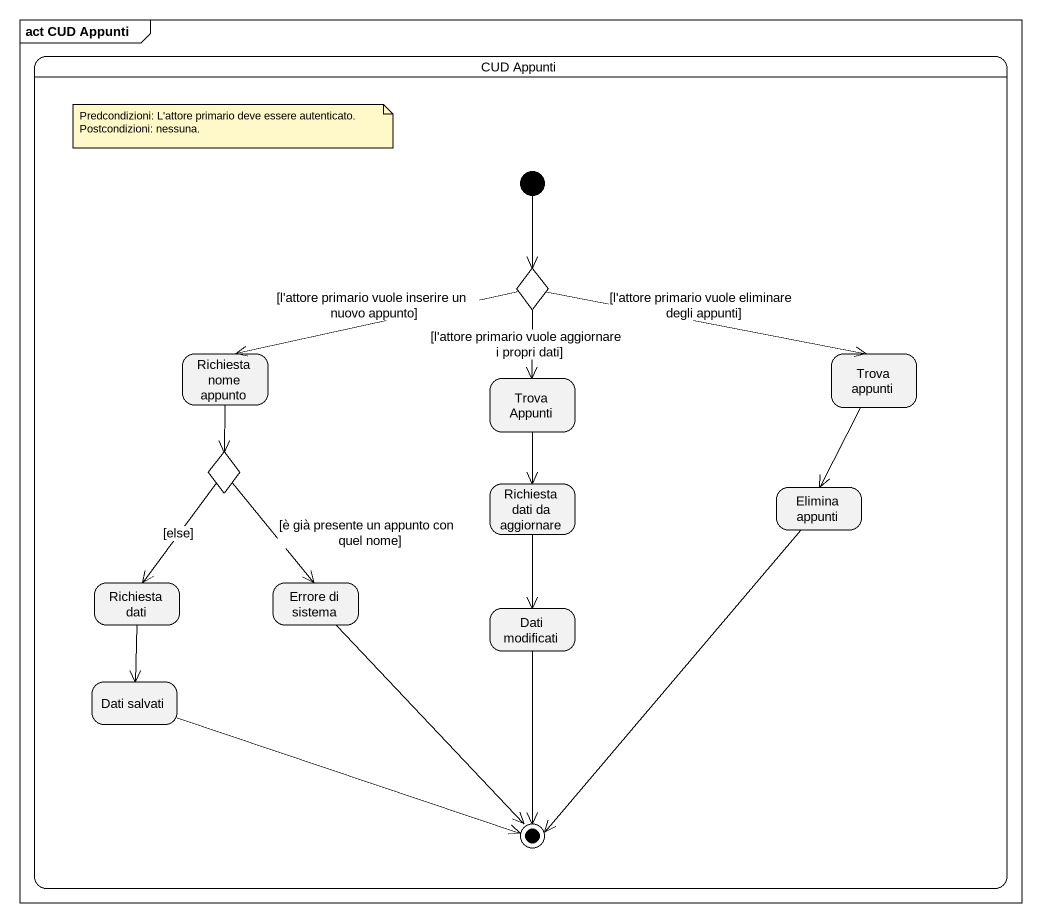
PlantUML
@startuml
mainframe act CUD Appunti
hide empty description
state "CUD Appunti" as CUD_Appunti {
  state choice1 <<choice>>
  state "Richiesta nome appunto" as Richiesta_nome_appunto
  state "Trova Appunti" as Trova_Appunti
  state "Trova appunti" as Trova_appunti
  state choice2 <<choice>>
  state "Richiesta dati da aggiornare" as Richiesta_dati_da_aggiornare
  state "Elimina appunti" as Elimina_appunti
  state "Richiesta dati" as Richiesta_dati
  state "Errore di sistema" as Errore_di_sistema
  state "Dati modificati" as Dati_modificati
  state "Dati salvati" as Dati_salvati
  [*] --> choice1
  Elimina_appunti --> [*]
  Errore_di_sistema --> [*]
  Dati_modificati --> [*]
  Dati_salvati -right-> [*]
}
choice1 -left-> Richiesta_nome_appunto : [l'attore primario vuole inserire un nuovo appunto]
choice1 --> Trova_Appunti : [l'attore primario vuole aggiornare i propri dati]
choice1 -right-> Trova_appunti : [l'attore primario vuole eliminare degli appunti]
Richiesta_nome_appunto --> choice2
Trova_Appunti --> Richiesta_dati_da_aggiornare
Trova_appunti --> Elimina_appunti
choice2 --> Richiesta_dati : [else]
choice2 --> Errore_di_sistema : [è già presente un appunto con quel nome]
Richiesta_dati_da_aggiornare --> Dati_modificati
Richiesta_dati --> Dati_salvati
note as N1
  Predcondizioni: L'attore primario deve essere autenticato.
  Postcondizioni: nessuna.
end note
@enduml
